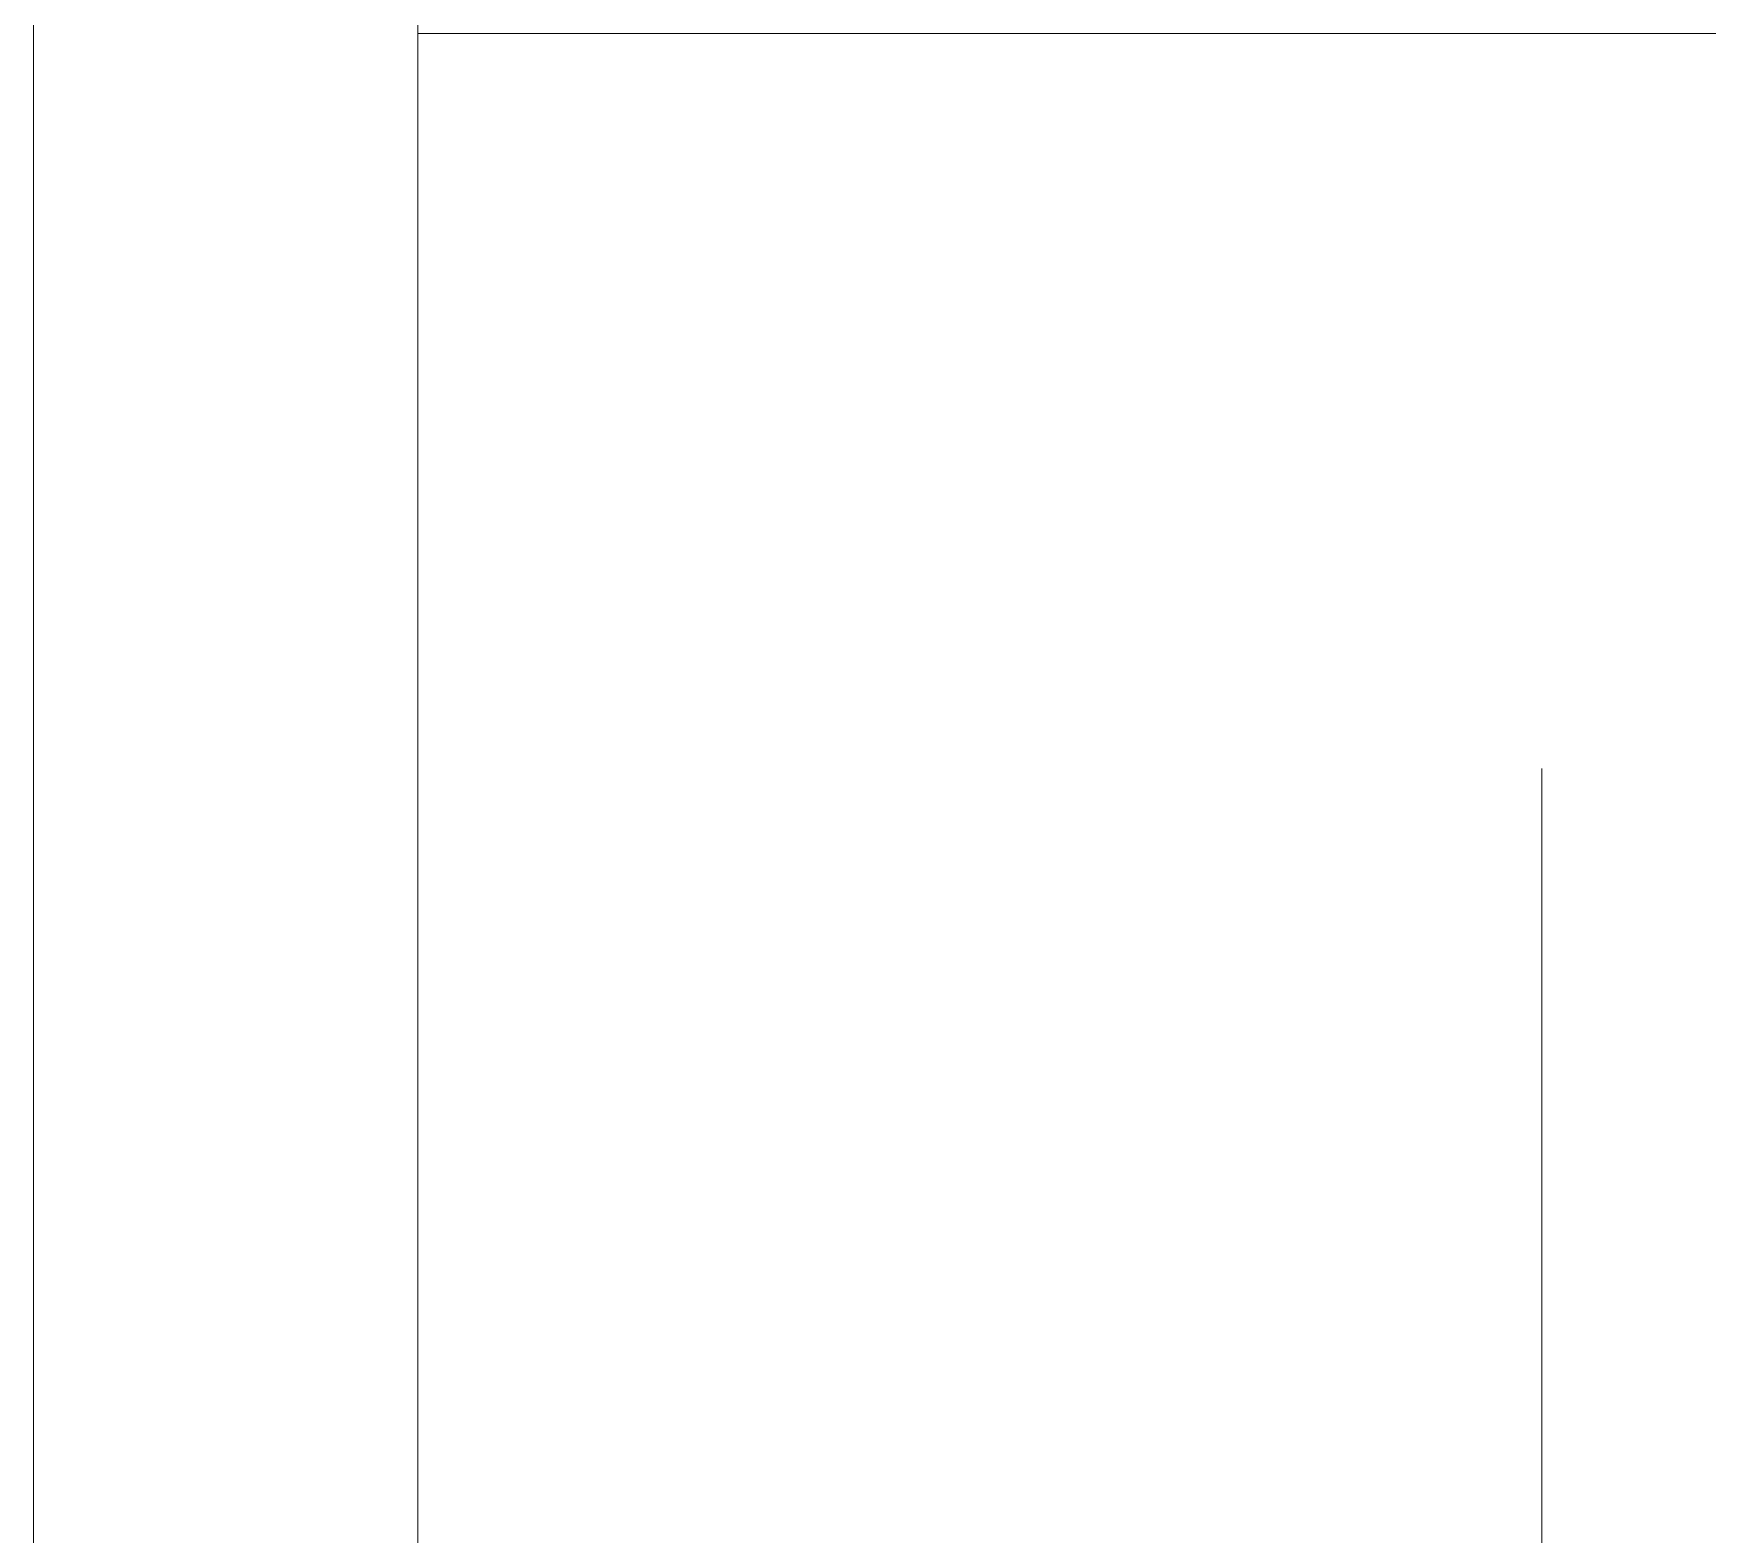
# Model space of a CAD drawing. Header units: metres. Extents: x 50 to 891, y -1294 to 247.
# Drawn here: x 295.97 to 300.326, y -1198.223 to -1194.319 of the extents above; entities that cross this region are included whole.
import ezdxf

# ---------------------------------------------------------------- set-up
doc = ezdxf.new("R2010")
doc.units = ezdxf.units.M
doc.linetypes.add('Линия сетки', pattern=[22.225, 12.7, -3.175, 3.175, -3.175])
doc.layers.add('ПЛАН', color=8, linetype='Continuous')

msp = doc.modelspace()

# ---------------------------------------------------------------- linework, layer by layer
at = {"layer": 'ПЛАН', "color": 8, "linetype": 'Линия сетки', "lineweight": 13}
for p in [(299.8953, -1069.2309), (299.8953, -1092.5956)]:
    msp.add_line(p, (299.8953, -1215.4893), dxfattribs=at)
at = {"layer": 'ПЛАН', "color": 8, "lineweight": 13}
for p, q in [((295.9703, -1171.1188), (295.9703, -1200.5189)), ((295.9703, -1171.1188), (295.9703, -1200.5189)), ((296.9703, -1200.5189), (296.9703, -1171.1188)), ((296.9703, -1200.5189), (296.9703, -1171.1188)), ((302.9703, -1194.3188), (296.9703, -1194.3188))]:
    msp.add_line(p, q, dxfattribs=at)

doc.saveas('drawing.dxf')
